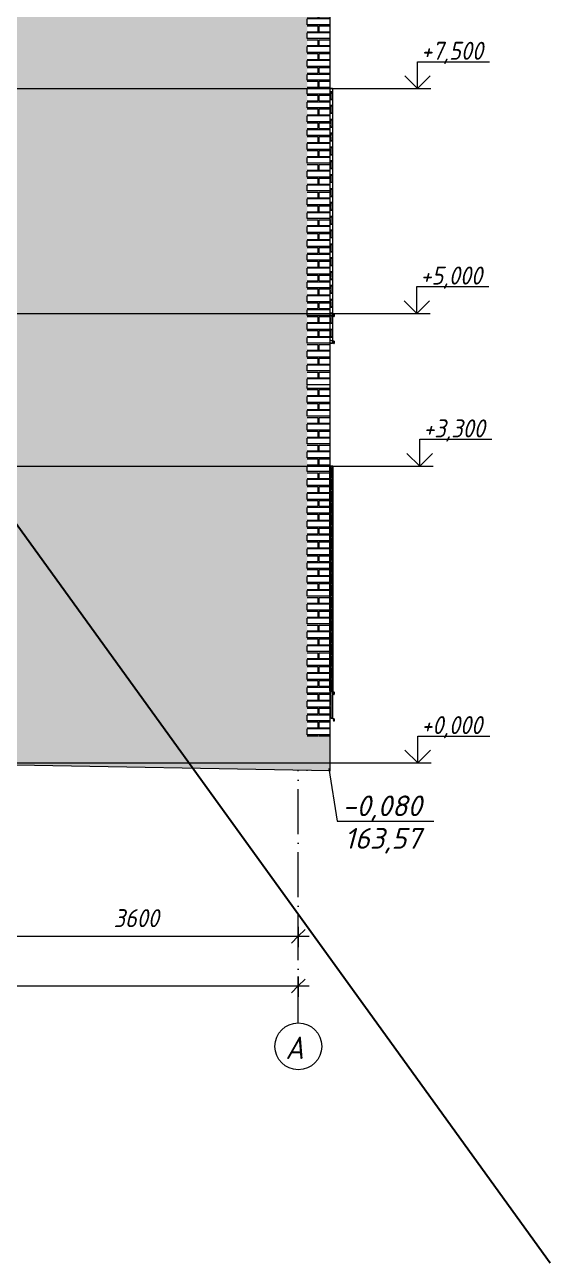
# Model space of a CAD drawing. Header units: millimetres. Extents: x -2128 to 116635, y -18248 to 18481.
# Drawn here: x 64236 to 70075, y -5564 to 8211 of the extents above; entities that cross this region are included whole.
import ezdxf

# ---------------------------------------------------------------- set-up
doc = ezdxf.new("R2010")
doc.units = ezdxf.units.MM
doc.linetypes.add('50_200_ШТРИХ_1Т_ш5_п1_п1_', pattern=[700, 500, -100, 0, -100])
for name, color, linetype, lineweight in [('A-ANNO-DIMS', 7, 'Continuous', 9), ('A-ANNO-DIMS-100', 7, 'Continuous', 9), ('A-ANNO-NOTE', 7, 'Continuous', 9), ('A-GLAZ', 7, 'Continuous', 9), ('A-GLAZ-1', 7, 'Continuous', 5), ('A-WALL', 7, 'Continuous', 5), ('A-WALL-PATT', 7, 'Continuous', 5), ('G-ANNO-DIMS', 7, 'Continuous', 9), ('G-ANNO-DIMS-1', 7, 'Continuous', 20), ('I-WALL', 7, 'Continuous', 5), ('Оси', 7, 'Continuous', 9), ('Оси-1', 7, '50_200_ШТРИХ_1Т_ш5_п1_п1_', 9)]:
    doc.layers.add(name, color=color, linetype=linetype, lineweight=lineweight)
doc.styles.add('ISOCPEUR_I', font='isocpeui.ttf', dxfattribs={"width": 0.9, "height": 250})
doc.styles.add('ISOCPEUR_I_1', font='isocpeui.ttf', dxfattribs={"width": 0.9, "height": 200})
doc.styles.add('ISOCPEUR_I_2', font='isocpeui.ttf', dxfattribs={"height": 230})
doc.dimstyles.new('ISO-2_0_0_9К_Средний_с_подложкой', dxfattribs={"dimscale": 304.8, "dimtxt": 199.196235, "dimasz": 0.492126, "dimexe": 0.393701, "dimexo": 0, "dimgap": 0.131234, "dimtad": 1, "dimdec": 0, "dimzin": 0, "dimdsep": 46, "dimtxsty": 'ISOCPEUR_I_1', "dimblk1": 'OBLIQUE', "dimblk2": 'OBLIQUE', "dimsah": 1, "dimcen": 0.09, "dimdle": 0.393701, "dimazin": 0, "dimtfac": 1, "dimtdec": 4, "dimtix": 1, "dimtmove": 0, "dimatfit": 3, "dimfxl": 1, "dimtvp": 1, "dimtfill": 1, "dimtolj": 1, "dimtzin": 0, "dimarcsym": 2})
doc.dimstyles.new('ISO-2_0_0_9К_Средний_с_подложкой_1', dxfattribs={"dimscale": 304.8, "dimtxt": 199.196235, "dimasz": 0.492126, "dimexe": 0.393701, "dimexo": 0, "dimgap": 0.131234, "dimtad": 1, "dimdec": 0, "dimzin": 0, "dimdsep": 46, "dimtxsty": 'ISOCPEUR_I_1', "dimblk1": 'OBLIQUE', "dimblk2": 'OBLIQUE', "dimsah": 1, "dimcen": 0.09, "dimdle": 0.393701, "dimazin": 0, "dimtfac": 1, "dimtdec": 4, "dimtix": 1, "dimtmove": 2, "dimatfit": 3, "dimfxl": 1, "dimtvp": 1, "dimtfill": 1, "dimtolj": 1, "dimtzin": 0, "dimarcsym": 2})
pattern_1 = [(180, (67625.75, 71), (-2e-14, -154), [125, -137]), (90, (67625.75, 6), (-262, 2e-14), [65, -89]), (180, (67625.75, 6), (-2e-14, -154), [125, -137]), (90, (67637.75, 6), (-262, 2e-14), [65, -89]), (180, (67762.75, 6), (-2e-14, -154), [125, -137]), (180, (67762.75, 71), (-2e-14, -154), [125, -137]), (90, (67506.75, 83), (-262, 2e-14), [65, -89]), (90, (67756.75, 83), (-262, 2e-14), [65, -89]), (0, (67506.75, 83), (0, -154), [250, -12]), (0, (67506.75, 148), (0, -154), [250, -12])]
pattern_2 = [(180, (67625.75, 4271), (-2e-14, -154), [125, -137]), (90, (67625.75, 4206), (-262, 2e-14), [65, -89]), (180, (67625.75, 4206), (-2e-14, -154), [125, -137]), (90, (67637.75, 4206), (-262, 2e-14), [65, -89]), (180, (67762.75, 4206), (-2e-14, -154), [125, -137]), (180, (67762.75, 4271), (-2e-14, -154), [125, -137]), (90, (67506.75, 4283), (-262, 2e-14), [65, -89]), (90, (67756.75, 4283), (-262, 2e-14), [65, -89]), (0, (67506.75, 4283), (0, -154), [250, -12]), (0, (67506.75, 4348), (0, -154), [250, -12])]
pattern_3 = [(180, (66817.26, 4223.23), (-2e-14, -154), [125, -137]), (90, (66817.26, 4158.23), (-262, 2e-14), [65, -89]), (180, (66817.26, 4158.23), (-2e-14, -154), [125, -137]), (90, (66829.26, 4158.23), (-262, 2e-14), [65, -89]), (180, (66954.26, 4158.23), (-2e-14, -154), [125, -137]), (180, (66954.26, 4223.23), (-2e-14, -154), [125, -137]), (90, (66698.26, 4235.23), (-262, 2e-14), [65, -89]), (90, (66948.26, 4235.23), (-262, 2e-14), [65, -89]), (0, (66698.26, 4235.23), (0, -154), [250, -12]), (0, (66698.26, 4300.23), (0, -154), [250, -12])]
pattern_4 = [(180, (66757.54, 4271.04), (-2e-14, -154), [125, -137]), (90, (66757.54, 4206.04), (-262, 2e-14), [65, -89]), (180, (66757.54, 4206.04), (-2e-14, -154), [125, -137]), (90, (66769.54, 4206.04), (-262, 2e-14), [65, -89]), (180, (66894.54, 4206.04), (-2e-14, -154), [125, -137]), (180, (66894.54, 4271.04), (-2e-14, -154), [125, -137]), (90, (66638.54, 4283.04), (-262, 2e-14), [65, -89]), (90, (66888.54, 4283.04), (-262, 2e-14), [65, -89]), (0, (66638.54, 4283.04), (0, -154), [250, -12]), (0, (66638.54, 4348.04), (0, -154), [250, -12])]

# ---------------------------------------------------------------- blocks, each defined once
blk = doc.blocks.new('WNW_Отлив - Отлив_металлический-33822956-АР2_Фасад ___-А')
at = {"layer": 'A-GLAZ-1'}
for p, q in [((400, 9188), (350, 9203)), ((350, 9202), (399, 9187)), ((390, 9177), (389, 9177)), ((389, 9177), (394, 9163)), ((395, 9164), (390, 9177)), ((394, 9163), (400, 9163)), ((399, 9164), (395, 9164)), ((399, 9187), (399, 9164)), ((400, 9163), (400, 9188))]:
    blk.add_line(p, q, dxfattribs=at)
blk = doc.blocks.new('WNW_Отлив - Отлив_металлический-33828275-АР2_Фасад ___-А')
at = {"layer": 'A-GLAZ-1'}
for p, q in [((400, 8891), (350, 8903)), ((350, 8902), (399, 8890)), ((390, 8880), (389, 8880)), ((389, 8880), (394, 8866)), ((395, 8867), (390, 8880)), ((394, 8866), (400, 8866)), ((399, 8867), (395, 8867)), ((399, 8890), (399, 8867)), ((400, 8866), (400, 8891))]:
    blk.add_line(p, q, dxfattribs=at)
blk = doc.blocks.new('WNW_Отлив - Отлив_металлический-V90-АР2_Фасад ___-А')
at = {"layer": 'A-GLAZ-1'}
for p, q in [((400, 4991), (350, 5003)), ((350, 5002), (399, 4990)), ((390, 4980), (389, 4980)), ((389, 4980), (394, 4966)), ((395, 4967), (390, 4980)), ((394, 4966), (400, 4966)), ((399, 4967), (395, 4967)), ((399, 4990), (399, 4967)), ((400, 4966), (400, 4991))]:
    blk.add_line(p, q, dxfattribs=at)
blk = doc.blocks.new('Ось сетки - Круг_Ø6_00__ISO-2_5_0_9K_ кружки поменьше-23056867-АР2_Фасад ___-А')
at = {"layer": 'Оси'}
blk.add_circle((0, -3152), 260, dxfattribs=at)
blk = doc.blocks.new('DIMBLOCK27-АР2_Фасад ___-А')
at = {"layer": 'A-ANNO-DIMS-100', "lineweight": 20, "transparency": 16777216}
for p, q in [((63676, -1928), (63601, -2003)), ((63676, -1928), (63751, -1853)), ((67276, -1928), (67201, -2003)), ((67276, -1928), (67351, -1853))]:
    blk.add_line(p, q, dxfattribs=at)
at = {"layer": 'A-ANNO-DIMS-100', "transparency": 16777216}
for p, q in [((63676, -1821), (63676, -2048)), ((63676, -1928), (63676, -1821)), ((63676, -1928), (67396, -1928)), ((67276, -1821), (67276, -2048)), ((67276, -1928), (67276, -1821))]:
    blk.add_line(p, q, dxfattribs=at)
at = {"layer": 'A-ANNO-DIMS-100', "color": 0, "transparency": 16777216, "insert": (65223, -1626), "char_height": 200, "width": 606.78, "attachment_point": 1, "line_spacing_factor": 1.149209, "style": 'ISOCPEUR_I_1', "bg_fill": 3, "box_fill_scale": 1.25, "bg_fill_color": 256, "bg_fill_true_color": 13158600, "bg_fill_transparency": 0}
blk.add_mtext('3600', dxfattribs=at)
blk = doc.blocks.new('_Oblique')
at = {"color": 0, "linetype": 'ByBlock', "lineweight": -2}
blk.add_line((-0.5, -0.5), (0.5, 0.5), dxfattribs=at)
blk = doc.blocks.new('DIMBLOCK28-АР2_Фасад ___-А')
at = {"layer": 'A-ANNO-DIMS-100', "transparency": 16777216}
for p, q in [((40276, -2374), (40276, -2600)), ((40276, -2480), (40276, -2374)), ((67276, -2374), (67276, -2600)), ((67276, -2480), (67276, -2374)), ((40156, -2480), (67396, -2480))]:
    blk.add_line(p, q, dxfattribs=at)
at = {"layer": 'A-ANNO-DIMS-100', "lineweight": 20, "transparency": 16777216}
for p, q in [((40276, -2480), (40351, -2405)), ((67276, -2480), (67351, -2405)), ((40276, -2480), (40201, -2555)), ((67276, -2480), (67201, -2555))]:
    blk.add_line(p, q, dxfattribs=at)
at = {"layer": 'A-ANNO-DIMS-100', "color": 0, "transparency": 16777216, "insert": (53235, -2179), "char_height": 200, "width": 758.48, "attachment_point": 1, "line_spacing_factor": 1.149209, "style": 'ISOCPEUR_I_1', "bg_fill": 3, "box_fill_scale": 1.25, "bg_fill_color": 256, "bg_fill_true_color": 13158600, "bg_fill_transparency": 0}
blk.add_mtext('27000', dxfattribs=at)
blk = doc.blocks.new('Высотные отметки - Стрелка_Верх-17668718-АР2_Фасад ___-А')
at = {"layer": 'G-ANNO-DIMS'}
for p, q in [((1318, 5300), (2118, 5300)), ((1318, 5000), (1318, 5300)), ((1166, 5000), (1466, 5000))]:
    blk.add_line(p, q, dxfattribs=at)
at = {"layer": 'G-ANNO-DIMS-1'}
for q in [(1176, 5141), (1459, 5141)]:
    blk.add_line((1318, 5000), q, dxfattribs=at)
blk = doc.blocks.new('ATP_Отметка аннатационная_Угол_ISO2_1 - ATP_Отметка аннатационная_Угол_ISO2_5-26601038-АР2_Фасад ___-А')
at = {"layer": 'A-ANNO-NOTE'}
blk.add_line((-27735, -504), (-28810, -504), dxfattribs=at)

msp = doc.modelspace()

# ---------------------------------------------------------------- hatches: boundary and pattern name
at = {"layer": 'A-WALL-PATT'}
h = msp.add_hatch(dxfattribs=at)
h.set_pattern_fill('FP_37', color=256, style=0, pattern_type=2)
h.set_pattern_definition(pattern_2)
h.paths.add_polyline_path([(51825.8, 4200), (52176, 4200), (52176, 4248), (52190.3, 4248.7), (52189, 4253.5), (52189.8, 4261.3), (52193.6, 4266.7), (52200.5, 4270.2), (52206.2, 4270.2), (52211.7, 4268.8), (52215.3, 4265.6), (52219.1, 4257.1), (52222.6, 4248), (52260.1, 4248), (52260.6, 4260.6), (52262.1, 4263.9), (52267.5, 4268.8), (52271.2, 4270.2), (52278.9, 4270.2), (52285.7, 4266.7), (52289.5, 4260.6), (52290, 4251), (52290.1, 4248), (52328.7, 4248), (52334, 4264.6), (52338.4, 4268.8), (52345.7, 4270.6), (52353.3, 4268.8), (52359.6, 4262.3), (52361.4, 4257.1), (52361.4, 4248), (52374, 4248), (52374, 4200), (52674.5, 4200), (52674.5, 4240), (52675.8, 4249.2), (52681.1, 4260), (52685.1, 4265), (52692, 4270.3), (52700.4, 4273.8), (52709.5, 4275), (53939.5, 4275), (53948.6, 4273.8), (53957, 4270.3), (53964.3, 4264.7), (53969.8, 4257.5), (53973.3, 4249.1), (53974.5, 4240), (53974.5, 4200), (54074.5, 4200), (54074.5, 4240), (54075.7, 4249.1), (54079.2, 4257.5), (54084.8, 4264.7), (54092, 4270.3), (54100.4, 4273.8), (54109.5, 4275), (54339.5, 4275), (54348.6, 4273.8), (54359.5, 4268.4), (54364.5, 4264.4), (54369.8, 4257.5), (54373.3, 4249.1), (54374.5, 4240), (54374.5, 4200), (67375.8, 4200), (67375.8, 8400), (52452.8, 8400), (52452.8, 7500), (51825.8, 7500), (51825.8, 4691.5)], flags=0)
h.paths.add_polyline_path([(52286, 4248), (52286.1, 4248), (52287.3, 4250.1)], flags=0)
h.paths.add_polyline_path([(52264, 4248), (52264.1, 4248), (52262.7, 4249.6)], flags=0)
h.paths.add_polyline_path([(52213.5, 4248), (52214.7, 4248.7), (52213.6, 4248.1)], flags=0)
h.paths.add_polyline_path([(58675.8, 4963), (56575.8, 4964), (56575.8, 7500), (58675.8, 7500), (58675.8, 7511), (59955.8, 7511), (59955.8, 7500), (63558.8, 7500), (63558.8, 5000), (62055.8, 5000), (62055.8, 4963), (59955.8, 4964), (59955.8, 4970), (58675.8, 4970), (58675.8, 4964)], flags=0)
h.paths.add_polyline_path([(54524.9, 5000), (54075.8, 5000), (54075.8, 7500), (55675.8, 7500), (55675.8, 5000)], flags=0)
h.paths.add_polyline_path([(58699.8, 5047), (59955.8, 5047), (59955.8, 5124), (58675.8, 5124), (58675.8, 5047)], flags=0)
h.paths.add_polyline_path([(58778.7, 5201), (59955.8, 5201), (59955.8, 5278), (58675.8, 5278), (58675.8, 5201)], flags=0)
h.paths.add_polyline_path([(59695, 5355), (59955.8, 5355), (59955.8, 5432), (58675.8, 5432), (58675.8, 5355), (58857.5, 5355)], flags=0)
h.paths.add_polyline_path([(59955.8, 5509), (59955.8, 5586), (58675.8, 5586), (58675.8, 5509), (58936.4, 5509)], flags=0)
h.paths.add_polyline_path([(58675.8, 5663), (59955.8, 5663), (59955.8, 5740), (58675.8, 5740)], flags=0)
h.paths.add_polyline_path([(59955.8, 5817), (59955.8, 5894), (58675.8, 5894), (58675.8, 5817), (59094.1, 5817)], flags=0)
h.paths.add_polyline_path([(58675.8, 5971), (59955.8, 5971), (59955.8, 6048), (58675.8, 6048)], flags=0)
h.paths.add_polyline_path([(59955.8, 6125), (59955.8, 6202), (58675.8, 6202), (58675.8, 6125), (59251.8, 6125)], flags=0)
h.paths.add_polyline_path([(58675.8, 6279), (59955.8, 6279), (59955.8, 6356), (58675.8, 6356)], flags=0)
h.paths.add_polyline_path([(58675.8, 6433), (59955.8, 6433), (59955.8, 6510), (58675.8, 6510)], flags=0)
h.paths.add_polyline_path([(58675.8, 6587), (59955.8, 6587), (59955.8, 6664), (58675.8, 6664)], flags=0)
h.paths.add_polyline_path([(58675.8, 6741), (59955.8, 6741), (59955.8, 6818), (58675.8, 6818)], flags=0)
h.paths.add_polyline_path([(59955.8, 6895), (59955.8, 6972), (58675.8, 6972), (58675.8, 6895), (59646, 6895)], flags=0)
h.paths.add_polyline_path([(59955.8, 7049), (59955.8, 7126), (58675.8, 7126), (58675.8, 7049), (59724.8, 7049)], flags=0)
h.paths.add_polyline_path([(58675.8, 7203), (59955.8, 7203), (59955.8, 7280), (58675.8, 7280)], flags=0)
h.paths.add_polyline_path([(58675.8, 7357), (59955.8, 7357), (59955.8, 7434), (58675.8, 7434)], flags=0)
h = msp.add_hatch(dxfattribs=at)
h.set_pattern_fill('FP_37', color=256, style=0, pattern_type=2)
h.set_pattern_definition(pattern_2)
h.paths.add_polyline_path([(67625.8, 4200), (67625.8, 8400), (67375.8, 8400), (67375.8, 4200), (67525.8, 4200)], flags=0)
h = msp.add_hatch(dxfattribs=at)
h.set_pattern_fill('FP_50', color=256, style=0, pattern_type=2)
h.set_pattern_definition(pattern_3)
h.paths.add_polyline_path([(67655.8, 7445), (67655.8, 7500), (67625.8, 7500), (67625.8, 7445)], flags=0)
h = msp.add_hatch(dxfattribs=at)
h.set_pattern_fill('FP_48', color=256, style=0, pattern_type=2)
h.set_pattern_definition([(270, (69494.63, 6962.63), (154, 9e-15), [125, -137]), (180, (69559.63, 6962.63), (-3e-14, -262), [65, -89]), (270, (69559.63, 6962.63), (154, 9e-15), [125, -137]), (180, (69559.63, 6974.63), (-3e-14, -262), [65, -89]), (270, (69559.63, 7099.63), (154, 9e-15), [125, -137]), (270, (69494.63, 7099.63), (154, 9e-15), [125, -137]), (180, (69482.63, 6843.63), (-3e-14, -262), [65, -89]), (180, (69482.63, 7093.63), (-3e-14, -262), [65, -89]), (90, (69482.63, 6843.63), (154, -9e-15), [250, -12]), (90, (69417.63, 6843.63), (154, -9e-15), [250, -12])])
h.paths.add_polyline_path([(67655.8, 4999), (67655.8, 4999.9), (67641.3, 4999)], flags=0)
h.paths.add_polyline_path([(67625.8, 5071.9), (67655.8, 5071.9), (67655.8, 5147.6), (67625.8, 5147.6)], flags=0)
h.paths.add_polyline_path([(67625.8, 5224.6), (67655.8, 5224.6), (67655.8, 5301.5), (67625.8, 5301.5)], flags=0)
h.paths.add_polyline_path([(67655.8, 5378.5), (67655.8, 5456), (67625.8, 5456), (67625.8, 5378.5)], flags=0)
h.paths.add_polyline_path([(67655.8, 5533), (67655.8, 5609.5), (67625.8, 5609.5), (67625.8, 5533)], flags=0)
h.paths.add_polyline_path([(67655.8, 5686.5), (67655.8, 5763.3), (67625.8, 5763.3), (67625.8, 5686.5)], flags=0)
h.paths.add_polyline_path([(67625.8, 5840.3), (67655.8, 5840.3), (67655.8, 5917.5), (67625.8, 5917.5)], flags=0)
h.paths.add_polyline_path([(67625.8, 5994.5), (67655.8, 5994.5), (67655.8, 6071.5), (67625.8, 6071.5)], flags=0)
h.paths.add_polyline_path([(67655.8, 6148.5), (67655.8, 6225.5), (67625.8, 6225.5), (67625.8, 6148.5)], flags=0)
h.paths.add_polyline_path([(67625.8, 6302.5), (67655.8, 6302.5), (67655.8, 6378.9), (67625.8, 6378.9)], flags=0)
h.paths.add_polyline_path([(67655.8, 6455.9), (67655.8, 6533.5), (67625.8, 6533.5), (67625.8, 6455.9)], flags=0)
h.paths.add_polyline_path([(67625.8, 6610.5), (67655.8, 6610.5), (67655.8, 6687.5), (67625.8, 6687.5)], flags=0)
h.paths.add_polyline_path([(67625.8, 6764.5), (67655.8, 6764.5), (67655.8, 6841.5), (67625.8, 6841.5), (67625.8, 6806.1)], flags=0)
h.paths.add_polyline_path([(67625.8, 6918.5), (67655.8, 6918.5), (67655.8, 6995.5), (67625.8, 6995.5)], flags=0)
h.paths.add_polyline_path([(67625.8, 7072.5), (67655.8, 7072.5), (67655.8, 7149.5), (67625.8, 7149.5)], flags=0)
h.paths.add_polyline_path([(67625.8, 7226.5), (67655.8, 7226.5), (67655.8, 7303.5), (67625.8, 7303.5)], flags=0)
h.paths.add_polyline_path([(67655.8, 7380.5), (67655.8, 7445), (67625.8, 7445), (67625.8, 7380.5)], flags=0)
h = msp.add_hatch(dxfattribs=at)
h.set_pattern_fill('FP_50', color=256, style=0, pattern_type=2)
h.set_pattern_definition(pattern_3)
h.paths.add_polyline_path([(67655.8, 7303.5), (67655.8, 7380.5), (67625.8, 7380.5), (67625.8, 7303.5)], flags=0)
h = msp.add_hatch(dxfattribs=at)
h.set_pattern_fill('FP_50', color=256, style=0, pattern_type=2)
h.set_pattern_definition(pattern_3)
h.paths.add_polyline_path([(67655.8, 7149.5), (67655.8, 7226.5), (67625.8, 7226.5), (67625.8, 7149.5)], flags=0)
h = msp.add_hatch(dxfattribs=at)
h.set_pattern_fill('FP_50', color=256, style=0, pattern_type=2)
h.set_pattern_definition(pattern_3)
h.paths.add_polyline_path([(67655.8, 6995.5), (67655.8, 7072.5), (67625.8, 7072.5), (67625.8, 6995.5)], flags=0)
h = msp.add_hatch(dxfattribs=at)
h.set_pattern_fill('FP_50', color=256, style=0, pattern_type=2)
h.set_pattern_definition(pattern_3)
h.paths.add_polyline_path([(67655.8, 6841.5), (67655.8, 6918.5), (67625.8, 6918.5), (67625.8, 6841.5)], flags=0)
h = msp.add_hatch(dxfattribs=at)
h.set_pattern_fill('FP_50', color=256, style=0, pattern_type=2)
h.set_pattern_definition(pattern_3)
h.paths.add_polyline_path([(67655.8, 6687.5), (67655.8, 6764.5), (67625.8, 6764.5), (67625.8, 6687.5)], flags=0)
h = msp.add_hatch(dxfattribs=at)
h.set_pattern_fill('FP_50', color=256, style=0, pattern_type=2)
h.set_pattern_definition(pattern_3)
h.paths.add_polyline_path([(67655.8, 6533.5), (67655.8, 6610.5), (67625.8, 6610.5), (67625.8, 6533.5)], flags=0)
h = msp.add_hatch(dxfattribs=at)
h.set_pattern_fill('FP_50', color=256, style=0, pattern_type=2)
h.set_pattern_definition(pattern_3)
h.paths.add_polyline_path([(67655.8, 6378.9), (67655.8, 6455.9), (67625.8, 6455.9), (67625.8, 6378.9)], flags=0)
h = msp.add_hatch(dxfattribs=at)
h.set_pattern_fill('FP_50', color=256, style=0, pattern_type=2)
h.set_pattern_definition(pattern_3)
h.paths.add_polyline_path([(67655.8, 6225.5), (67655.8, 6302.5), (67625.8, 6302.5), (67625.8, 6225.5)], flags=0)
h = msp.add_hatch(dxfattribs=at)
h.set_pattern_fill('FP_50', color=256, style=0, pattern_type=2)
h.set_pattern_definition(pattern_3)
h.paths.add_polyline_path([(67625.8, 6071.5), (67655.8, 6071.5), (67655.8, 6148.5), (67625.8, 6148.5), (67625.8, 6101.2)], flags=0)
h = msp.add_hatch(dxfattribs=at)
h.set_pattern_fill('FP_50', color=256, style=0, pattern_type=2)
h.set_pattern_definition(pattern_3)
h.paths.add_polyline_path([(67655.8, 5917.5), (67655.8, 5994.5), (67625.8, 5994.5), (67625.8, 5917.5)], flags=0)
h = msp.add_hatch(dxfattribs=at)
h.set_pattern_fill('FP_50', color=256, style=0, pattern_type=2)
h.set_pattern_definition(pattern_3)
h.paths.add_polyline_path([(67655.8, 5763.3), (67655.8, 5840.3), (67625.8, 5840.3), (67625.8, 5763.3)], flags=0)
h = msp.add_hatch(dxfattribs=at)
h.set_pattern_fill('FP_50', color=256, style=0, pattern_type=2)
h.set_pattern_definition(pattern_3)
h.paths.add_polyline_path([(67655.8, 5609.5), (67655.8, 5686.5), (67625.8, 5686.5), (67625.8, 5609.5)], flags=0)
h = msp.add_hatch(dxfattribs=at)
h.set_pattern_fill('FP_50', color=256, style=0, pattern_type=2)
h.set_pattern_definition(pattern_3)
h.paths.add_polyline_path([(67655.8, 5456), (67655.8, 5533), (67625.8, 5533), (67625.8, 5456)], flags=0)
h = msp.add_hatch(dxfattribs=at)
h.set_pattern_fill('FP_50', color=256, style=0, pattern_type=2)
h.set_pattern_definition(pattern_3)
h.paths.add_polyline_path([(67655.8, 5301.5), (67655.8, 5378.5), (67625.8, 5378.5), (67625.8, 5301.5)], flags=0)
h = msp.add_hatch(dxfattribs=at)
h.set_pattern_fill('FP_50', color=256, style=0, pattern_type=2)
h.set_pattern_definition(pattern_3)
h.paths.add_polyline_path([(67655.8, 5147.6), (67655.8, 5224.6), (67625.8, 5224.6), (67625.8, 5147.6)], flags=0)
h = msp.add_hatch(dxfattribs=at)
h.set_pattern_fill('FP_50', color=256, style=0, pattern_type=2)
h.set_pattern_definition(pattern_3)
h.paths.add_polyline_path([(67637.3, 4999.9), (67655.8, 5000), (67655.8, 5071.9), (67625.8, 5071.9), (67625.8, 5002.5), (67636.8, 5000)], flags=0)
h.paths.add_polyline_path([(67632.8, 4999.9), (67625.8, 5001.5), (67625.8, 4999.9)], flags=0)
h = msp.add_hatch(dxfattribs=at)
h.set_pattern_fill('FP_51', color=256, style=0, pattern_type=2)
h.set_pattern_definition(pattern_4)
h.paths.add_polyline_path([(67655.8, 4970), (67655.8, 4994.6), (67636.8, 4999), (67625.8, 4999), (67625.8, 4970)], flags=0)
h.paths.add_polyline_path([(67655.8, 4995.6), (67655.8, 4999), (67641.3, 4999)], flags=0)
h = msp.add_hatch(dxfattribs=at)
h.set_pattern_fill('FP_53', color=256, style=0, pattern_type=2)
h.set_pattern_definition([(270, (69494.63, 6918.18), (154, 9e-15), [125, -137]), (180, (69559.63, 6918.18), (-3e-14, -262), [65, -89]), (270, (69559.63, 6918.18), (154, 9e-15), [125, -137]), (180, (69559.63, 6930.18), (-3e-14, -262), [65, -89]), (270, (69559.63, 7055.18), (154, 9e-15), [125, -137]), (270, (69494.63, 7055.18), (154, 9e-15), [125, -137]), (180, (69482.63, 6799.18), (-3e-14, -262), [65, -89]), (180, (69482.63, 7049.18), (-3e-14, -262), [65, -89]), (90, (69482.63, 6799.18), (154, -9e-15), [250, -12]), (90, (69417.63, 6799.18), (154, -9e-15), [250, -12])])
h.paths.add_polyline_path([(67655.8, 4740.4), (67655.8, 4816.1), (67625.8, 4816.1), (67625.8, 4740.4)], flags=0)
h.paths.add_polyline_path([(67655.8, 4893.1), (67655.8, 4970), (67625.8, 4970), (67625.8, 4893.1)], flags=0)
h = msp.add_hatch(dxfattribs=at)
h.set_pattern_fill('FP_51', color=256, style=0, pattern_type=2)
h.set_pattern_definition(pattern_4)
h.paths.add_polyline_path([(67655.8, 4816.1), (67655.8, 4893.1), (67625.8, 4893.1), (67625.8, 4816.1)], flags=0)
h = msp.add_hatch(dxfattribs=at)
h.set_pattern_fill('FP_51', color=256, style=0, pattern_type=2)
h.set_pattern_definition(pattern_4)
h.paths.add_polyline_path([(67625.8, 4666), (67655.8, 4666), (67655.8, 4694.6), (67625.8, 4701.5), (67625.8, 4690.2)], flags=0)
h.paths.add_polyline_path([(67655.8, 4695.6), (67655.8, 4740.4), (67625.8, 4740.4), (67625.8, 4702.5), (67636.8, 4700)], flags=0)
h = msp.add_hatch(dxfattribs=at)
h.set_pattern_fill('FP_36', color=256, style=0, pattern_type=2)
h.set_pattern_definition(pattern_1)
h.paths.add_polyline_path([(51825.8, 300), (59955.8, 300), (59955.8, 3300), (61655.8, 3300), (61655.8, 3305), (61997.3, 3305), (61997.3, 3300), (63547.3, 3300), (63547.3, 300), (67375.8, 300), (67375.8, 4200), (54374.5, 4200), (54374.5, 3985), (54373.3, 3975.9), (54369.8, 3967.5), (54364.3, 3960.3), (54357, 3954.7), (54348.6, 3951.2), (54339.5, 3950), (54109.5, 3950), (54100.4, 3951.2), (54089.5, 3956.6), (54084.5, 3960.6), (54079.2, 3967.5), (54075.7, 3975.9), (54074.5, 3986.7), (54074.5, 4200), (53974.5, 4200), (53974.5, 3985), (53973.3, 3975.9), (53969.8, 3967.5), (53963.9, 3960), (53957, 3954.7), (53948.6, 3951.2), (53939.5, 3950), (52709.5, 3950), (52700.4, 3951.2), (52692, 3954.7), (52683.5, 3961.8), (52679.2, 3967.5), (52675.7, 3975.9), (52674.5, 3986.7), (52674.5, 4200), (52374, 4200), (52374, 3950), (52176, 3950), (52176, 4200), (51825.8, 4200), (51825.8, 462.3)], flags=0)
h.paths.add_polyline_path([(61655.8, 300), (61997.3, 300), (61997.3, 302), (61655.8, 302)], flags=0)
h.paths.add_polyline_path([(61664.7, 379), (61997.3, 379), (61997.3, 456), (61655.8, 456), (61655.8, 379), (61657.8, 379)], flags=0)
h.paths.add_polyline_path([(61997.3, 533), (61997.3, 610), (61655.8, 610), (61655.8, 533), (61682.3, 533)], flags=0)
h.paths.add_polyline_path([(61657.8, 687), (61997.3, 687), (61997.3, 770), (61655.8, 770), (61655.8, 687)], flags=0)
h.paths.add_polyline_path([(56562.9, 763), (56375.3, 764), (56375.3, 799), (55067.3, 800), (55067.3, 3300), (58675.3, 3300), (58675.3, 763), (56640.3, 763)], flags=0)
h.paths.add_polyline_path([(54975.8, 766), (54075.8, 767), (54075.8, 3300), (54975.8, 3300), (54975.8, 767)], flags=0)
h.paths.add_polyline_path([(61997.3, 847), (61997.3, 924), (61655.8, 924), (61655.8, 847), (61718, 847)], flags=0)
h.paths.add_polyline_path([(61997.3, 1001), (61997.3, 1078), (61655.8, 1078), (61655.8, 1001), (61735.6, 1001)], flags=0)
h.paths.add_polyline_path([(61997.3, 1155), (61997.3, 1232), (61655.8, 1232), (61655.8, 1155), (61753.1, 1155)], flags=0)
h.paths.add_polyline_path([(61655.8, 1309), (61997.3, 1309), (61997.3, 1386), (61655.8, 1386)], flags=0)
h.paths.add_polyline_path([(61655.8, 1463), (61997.3, 1463), (61997.3, 1540), (61655.8, 1540)], flags=0)
h.paths.add_polyline_path([(61657.8, 1617), (61997.3, 1617), (61997.3, 1694), (61655.8, 1694), (61655.8, 1617)], flags=0)
h.paths.add_polyline_path([(61997.3, 1771), (61997.3, 1848), (61655.8, 1848), (61655.8, 1771), (61823.2, 1771)], flags=0)
h.paths.add_polyline_path([(61840.8, 1925), (61997.3, 1925), (61997.3, 2002), (61655.8, 2002), (61655.8, 1925)], flags=0)
h.paths.add_polyline_path([(61655.8, 2079), (61997.3, 2079), (61997.3, 2156), (61655.8, 2156)], flags=0)
h.paths.add_polyline_path([(61655.8, 2233), (61997.3, 2233), (61997.3, 2310), (61655.8, 2310)], flags=0)
h.paths.add_polyline_path([(61893.4, 2387), (61997.3, 2387), (61997.3, 2464), (61655.8, 2464), (61655.8, 2387)], flags=0)
h.paths.add_polyline_path([(61655.8, 2541), (61997.3, 2541), (61997.3, 2618), (61655.8, 2618)], flags=0)
h.paths.add_polyline_path([(61928.4, 2695), (61997.3, 2695), (61997.3, 2772), (61655.8, 2772), (61655.8, 2695)], flags=0)
h.paths.add_polyline_path([(61997.3, 2849), (61997.3, 2926), (61655.8, 2926), (61655.8, 2849), (61946, 2849)], flags=0)
h.paths.add_polyline_path([(61655.8, 3003), (61997.3, 3003), (61997.3, 3080), (61655.8, 3080)], flags=0)
h.paths.add_polyline_path([(61981, 3157), (61997.3, 3157), (61997.3, 3234), (61655.8, 3234), (61655.8, 3157)], flags=0)
h.paths.add_polyline_path([(63643.1, 3625), (63643.1, 3775), (63793.1, 3775), (63793.1, 3625), (63721.3, 3625)], flags=0)
h.paths.add_polyline_path([(61901.5, 3625), (61751.5, 3625), (61751.5, 3775), (61901.5, 3775)], flags=0)
h.paths.add_polyline_path([(59710, 3625), (59710, 3775), (59860, 3775), (59860, 3625)], flags=0)
h = msp.add_hatch(dxfattribs=at)
h.set_pattern_fill('FP_36', color=256, style=0, pattern_type=2)
h.set_pattern_definition(pattern_1)
h.paths.add_polyline_path([(67525.8, 300), (67625.8, 300), (67625.8, 4200), (67375.8, 4200), (67375.8, 300), (67477.8, 300)], flags=0)
h = msp.add_hatch(dxfattribs=at)
h.set_pattern_fill('FP_49', color=256, style=0, pattern_type=2)
h.set_pattern_definition([(270, (69496.63, 2762.63), (154, 9e-15), [125, -137]), (180, (69561.63, 2762.63), (-3e-14, -262), [65, -89]), (270, (69561.63, 2762.63), (154, 9e-15), [125, -137]), (180, (69561.63, 2774.63), (-3e-14, -262), [65, -89]), (270, (69561.63, 2899.63), (154, 9e-15), [125, -137]), (270, (69496.63, 2899.63), (154, 9e-15), [125, -137]), (180, (69484.63, 2643.63), (-3e-14, -262), [65, -89]), (180, (69484.63, 2893.63), (-3e-14, -262), [65, -89]), (90, (69484.63, 2643.63), (154, -9e-15), [250, -12]), (90, (69419.63, 2643.63), (154, -9e-15), [250, -12])])
h.paths.add_polyline_path([(67638.1, 799), (67657.8, 799), (67657.8, 3300), (67627.8, 3300), (67627.8, 802), (67634.5, 800)], flags=0)
h.paths.add_polyline_path([(67627.8, 799), (67630.9, 800), (67627.8, 800)], flags=0)
h = msp.add_hatch(dxfattribs=at)
h.set_pattern_fill('FP_54', color=256, style=0, pattern_type=2)
h.set_pattern_definition([(270, (69494.63, 2593.18), (154, 9e-15), [125, -137]), (180, (69559.63, 2593.18), (-3e-14, -262), [65, -89]), (270, (69559.63, 2593.18), (154, 9e-15), [125, -137]), (180, (69559.63, 2605.18), (-3e-14, -262), [65, -89]), (270, (69559.63, 2730.18), (154, 9e-15), [125, -137]), (270, (69494.63, 2730.18), (154, 9e-15), [125, -137]), (180, (69482.63, 2474.18), (-3e-14, -262), [65, -89]), (180, (69482.63, 2724.18), (-3e-14, -262), [65, -89]), (90, (69482.63, 2474.18), (154, -9e-15), [250, -12]), (90, (69417.63, 2474.18), (154, -9e-15), [250, -12])])
h.paths.add_polyline_path([(67625.8, 500), (67632.3, 500), (67625.8, 501.5)], flags=0)
h.paths.add_polyline_path([(67655.8, 500), (67655.8, 792.8), (67634.5, 799), (67627.8, 800), (67627.8, 800.9), (67625.8, 801.5), (67625.8, 502.5), (67636.8, 500)], flags=0)
h.paths.add_polyline_path([(67655.8, 793.8), (67655.8, 799), (67638.1, 799), (67644.3, 797.2)], flags=0)
h.paths.add_polyline_path([(67627.8, 802), (67627.8, 3000), (67625.8, 3000), (67625.8, 802.5)], flags=0)
h = msp.add_hatch(dxfattribs=at)
h.set_pattern_fill('FP_44', color=256, style=0, pattern_type=2)
h.set_pattern_definition([(180, (67625.75, 71), (-2e-14, -154), [125, -137]), (90, (67625.75, 6), (-262, 2e-14), [65, -89]), (180, (67625.75, 6), (2e-14, -154), [125, -137]), (90, (67637.75, 6), (-262, 2e-14), [65, -89]), (180, (67762.75, 6), (-2e-14, -154), [125, -137]), (180, (67762.75, 71), (2e-14, -154), [125, -137]), (90, (67506.75, 83), (-262, 2e-14), [65, -89]), (90, (67756.75, 83), (-262, 2e-14), [65, -89]), (0, (67506.75, 83), (0, -154), [250, -12]), (0, (67506.75, 148), (0, -154), [250, -12])])
h.paths.add_polyline_path([(67625.8, -82.2), (67625.8, 300), (63547.3, 300), (63547.3, 0), (61997.3, 0), (61997.3, 148), (61655.8, 148), (61655.8, 0), (59955.8, 0), (59955.8, 300), (52075.8, 300), (52075.8, -78.9), (59955.8, -10), (63547.3, -10.8), (67477.8, -79.6)], flags=0)
h.paths.add_polyline_path([(61657.8, 225), (61997.3, 225), (61997.3, 300), (61655.8, 300), (61655.8, 225)], flags=0)

# ---------------------------------------------------------------- linework, layer by layer
at = {"layer": 'A-ANNO-NOTE'}
msp.add_line((67614.2, -62.6), (67706.3, -647.2), dxfattribs=at)
at = {"layer": 'A-WALL'}
for p, q in [((67625.8, 13776), (67625.8, -89.5)), ((63500.8, -10), (67625.8, -82.2)), ((67375.8, -85.8), (67375.8, -77.8))]:
    msp.add_line(p, q, dxfattribs=at)
at = {"layer": 'G-ANNO-DIMS'}
for p, q in [((60734, 7500), (68601.2, 7500)), ((61779.1, 5000), (68593.6, 5000)), ((62938.5, 3300), (68625.4, 3300)), ((62704.7, 0), (68602.5, 0))]:
    msp.add_line(p, q, dxfattribs=at)
at = {"layer": 'I-WALL'}
for p, q in [((67655.8, 7500), (67625.8, 7500)), ((67655.8, 7445), (67625.8, 7445)), ((67655.8, 7500), (67655.8, 7445)), ((67655.8, 7445), (67655.8, 7380.5)), ((67655.8, 7380.5), (67625.8, 7380.5)), ((67655.8, 7303.5), (67625.8, 7303.5)), ((67655.8, 7380.5), (67655.8, 7303.5)), ((67655.8, 7303.5), (67655.8, 7226.5)), ((67655.8, 7226.5), (67625.8, 7226.5)), ((67655.8, 7226.5), (67655.8, 7149.5)), ((67655.8, 7149.5), (67625.8, 7149.5)), ((67655.8, 7072.5), (67625.8, 7072.5)), ((67655.8, 7149.5), (67655.8, 7072.5)), ((67655.8, 7072.5), (67655.8, 6995.5)), ((67655.8, 6995.5), (67625.8, 6995.5)), ((67655.8, 6918.5), (67625.8, 6918.5)), ((67655.8, 6995.5), (67655.8, 6918.5)), ((67655.8, 6918.5), (67655.8, 6841.5)), ((67655.8, 6841.5), (67625.8, 6841.5)), ((67655.8, 6764.5), (67625.8, 6764.5)), ((67655.8, 6841.5), (67655.8, 6764.5)), ((67655.8, 6764.5), (67655.8, 6687.5)), ((67655.8, 6687.5), (67625.8, 6687.5)), ((67655.8, 6687.5), (67655.8, 6610.5)), ((67655.8, 6610.5), (67625.8, 6610.5)), ((67655.8, 6533.5), (67625.8, 6533.5)), ((67655.8, 6610.5), (67655.8, 6533.5)), ((67655.8, 6533.5), (67655.8, 6455.9)), ((67655.8, 6455.9), (67625.8, 6455.9)), ((67655.8, 6378.9), (67625.8, 6378.9)), ((67655.8, 6455.9), (67655.8, 6378.9)), ((67655.8, 6378.9), (67655.8, 6302.5)), ((67655.8, 6302.5), (67625.8, 6302.5)), ((67655.8, 6225.5), (67625.8, 6225.5)), ((67655.8, 6302.5), (67655.8, 6225.5)), ((67655.8, 6225.5), (67655.8, 6148.5)), ((67655.8, 6148.5), (67625.8, 6148.5)), ((67655.8, 6071.5), (67625.8, 6071.5)), ((67655.8, 6148.5), (67655.8, 6071.5)), ((67655.8, 6071.5), (67655.8, 5994.5)), ((67655.8, 5994.5), (67625.8, 5994.5)), ((67655.8, 5994.5), (67655.8, 5917.5)), ((67655.8, 5917.5), (67625.8, 5917.5)), ((67655.8, 5840.3), (67625.8, 5840.3)), ((67655.8, 5917.5), (67655.8, 5840.3)), ((67655.8, 5840.3), (67655.8, 5763.3)), ((67655.8, 5763.3), (67625.8, 5763.3)), ((67655.8, 5686.5), (67625.8, 5686.5)), ((67655.8, 5763.3), (67655.8, 5686.5)), ((67655.8, 5686.5), (67655.8, 5609.5)), ((67655.8, 5609.5), (67625.8, 5609.5)), ((67655.8, 5533), (67625.8, 5533)), ((67655.8, 5609.5), (67655.8, 5533)), ((67655.8, 5533), (67655.8, 5456)), ((67655.8, 5456), (67625.8, 5456)), ((67655.8, 5378.5), (67625.8, 5378.5)), ((67655.8, 5456), (67655.8, 5378.5)), ((67655.8, 5378.5), (67655.8, 5301.5)), ((67655.8, 5301.5), (67625.8, 5301.5)), ((67655.8, 5301.5), (67655.8, 5224.6)), ((67655.8, 5224.6), (67625.8, 5224.6)), ((67655.8, 5147.6), (67625.8, 5147.6)), ((67655.8, 5224.6), (67655.8, 5147.6)), ((67655.8, 5147.6), (67655.8, 5071.9)), ((67655.8, 5071.9), (67625.8, 5071.9)), ((67632.8, 4999.9), (67625.8, 4999.9)), ((67636.8, 4999), (67625.8, 4999)), ((67655.8, 4970), (67625.8, 4970)), ((67655.8, 4999.9), (67637.3, 4999.9)), ((67655.8, 4999), (67641.3, 4999)), ((67655.8, 5071.9), (67655.8, 4999.9)), ((67655.8, 4999), (67655.8, 4995.6)), ((67655.8, 4994.7), (67655.8, 4970)), ((67655.8, 4970), (67655.8, 4893.1)), ((67655.8, 4893.1), (67625.8, 4893.1)), ((67655.8, 4893.1), (67655.8, 4816.1)), ((67655.8, 4816.1), (67625.8, 4816.1)), ((67655.8, 4740.4), (67625.8, 4740.4)), ((67655.8, 4816.1), (67655.8, 4740.4)), ((67655.8, 4740.4), (67655.8, 4695.6)), ((67655.8, 4694.7), (67655.8, 4666)), ((67655.8, 4666), (67625.8, 4666)), ((67627.8, 802), (67627.8, 3300)), ((67657.8, 3300), (67627.8, 3300)), ((67657.8, 3300), (67657.8, 799)), ((67627.8, 3000), (67625.8, 3000)), ((67627.8, 799), (67627.8, 801.1)), ((67634.5, 799), (67627.8, 799)), ((67657.8, 799), (67638.1, 799)), ((67655.8, 799), (67655.8, 793.8)), ((67655.8, 792.8), (67655.8, 500)), ((67632.3, 500), (67625.8, 500)), ((67655.8, 500), (67636.8, 500))]:
    msp.add_line(p, q, dxfattribs=at)
at = {"layer": 'Оси-1'}
msp.add_line((67275.8, -2891.7), (67275.8, -80.1), dxfattribs=at)

# ---------------------------------------------------------------- block references
at = {"layer": 'A-ANNO-NOTE'}
msp.add_blockref('ATP_Отметка аннатационная_Угол_ISO2_1 - ATP_Отметка аннатационная_Угол_ISO2_5-26601038-АР2_Фасад ___-А', (96516, -146.2), dxfattribs=at)
at = {"layer": 'A-GLAZ'}
for name, p in [('WNW_Отлив - Отлив_металлический-V90-АР2_Фасад ___-А', (67275.8, 0)), ('WNW_Отлив - Отлив_металлический-33828275-АР2_Фасад ___-А', (67275.8, -4200)), ('WNW_Отлив - Отлив_металлический-33822956-АР2_Фасад ___-А', (67275.8, -8400)), ('WNW_Отлив - Отлив_металлический-33828275-АР2_Фасад ___-А', (67275.8, -8400))]:
    msp.add_blockref(name, p, dxfattribs=at)
at = {"layer": 'G-ANNO-DIMS'}
for p in [(67283.3, 2500), (67275.8, 0), (67307.5, -1700), (67284.7, -5000)]:
    msp.add_blockref('Высотные отметки - Стрелка_Верх-17668718-АР2_Фасад ___-А', p, dxfattribs=at)
at = {"layer": 'Оси'}
msp.add_blockref('Ось сетки - Круг_Ø6_00__ISO-2_5_0_9K_ кружки поменьше-23056867-АР2_Фасад ___-А', (67275.8, 0), dxfattribs=at)

# ---------------------------------------------------------------- texts
at = {"layer": 'A-ANNO-NOTE', "char_height": 230, "attachment_point": 1, "style": 'ISOCPEUR_I_2'}
for s, insert, width in [('-0,080', (67765.1, -361.6), 1098.312), ('163,57', (67788.1, -723.7), 1042.194)]:
    msp.add_mtext(s, dxfattribs=dict(at, insert=insert, width=width))
at = {"layer": 'G-ANNO-DIMS', "char_height": 200, "width": 841.377, "attachment_point": 1, "line_spacing_factor": 1.149209, "style": 'ISOCPEUR_I_1'}
for s, insert in [('+7,500', (68640.6, 8021.3)), ('+5,000', (68633, 5521.3)), ('+3,300', (68664.8, 3821.3)), ('+0,000', (68642, 521.3))]:
    msp.add_mtext(s, dxfattribs=dict(at, insert=insert))
at = {"layer": 'Оси', "insert": (67133.4, -3042.9), "char_height": 250, "width": 252.532, "attachment_point": 1, "style": 'ISOCPEUR_I'}
msp.add_mtext('\\fISOCPEUR|b0|i1|c204|p34|;\\W.9;А', dxfattribs=at)

# ---------------------------------------------------------------- next in the draw order: dimensions: what is measured, and where the dimension line sits
at = {"layer": 'A-ANNO-DIMS'}
dim = msp.add_linear_dim(base=(67275.8, -1927.5), p1=(63675.8, -1821.5), p2=(67275.8, -1821.5), dimstyle='ISO-2_0_0_9К_Средний_с_подложкой', override={"dimpost": '<>', "dimfxl": 3600}, dxfattribs=at)
dim.commit()
dim.dimension.update_dxf_attribs({"geometry": 'DIMBLOCK27-АР2_Фасад ___-А', "text_midpoint": (65475.8, -1787.5)})
dim = msp.add_linear_dim(base=(67275.8, -2479.9), p1=(40275.8, -2373.9), p2=(67275.8, -2373.9), dimstyle='ISO-2_0_0_9К_Средний_с_подложкой_1', override={"dimpost": '<>', "dimfxl": 26999.999823}, dxfattribs=at)
dim.commit()
dim.dimension.update_dxf_attribs({"geometry": 'DIMBLOCK28-АР2_Фасад ___-А', "text_midpoint": (53614.6, -2312), "dimtype": 160})

# ---------------------------------------------------------------- next in the draw order: linework, layer by layer
at = {"color": 1}
msp.add_line((70075, -5564), (63816, 3106), dxfattribs=at)

doc.saveas('drawing.dxf')
